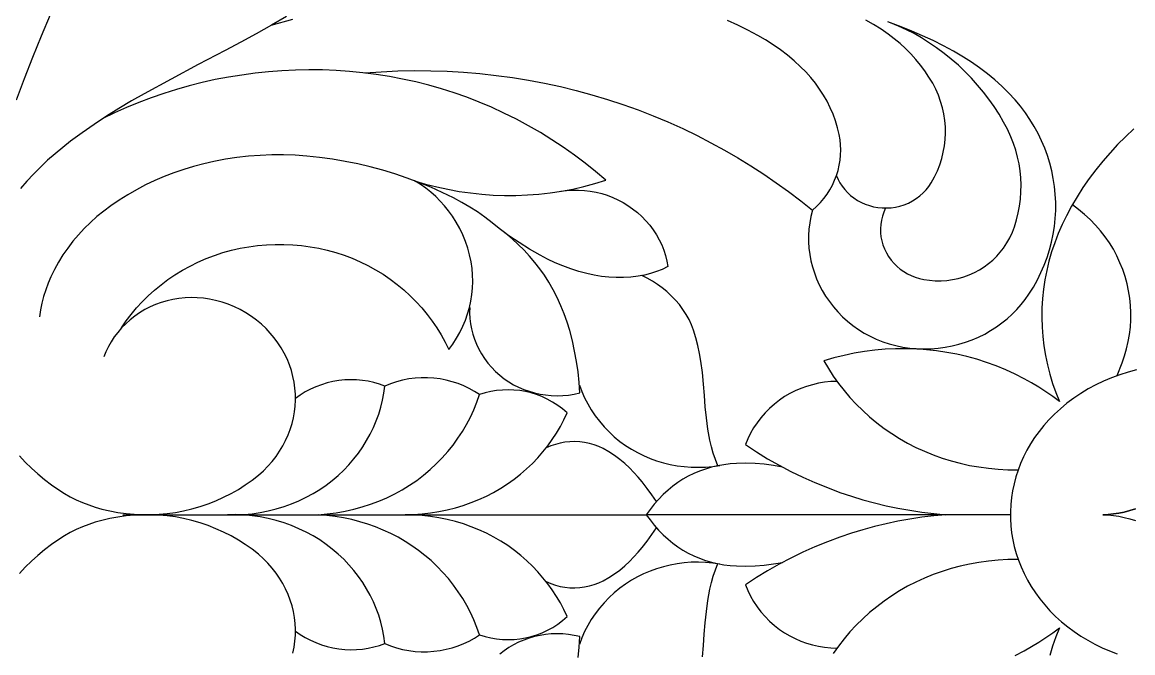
# Model space of a CAD drawing. Header units: millimetres. Extents: x 5940 to 9066, y 1327 to 3250.
# Drawn here: x 7617.4 to 7817.3, y 2305.2 to 2418.8 of the extents above; entities that cross this region are included whole.
import ezdxf

# ---------------------------------------------------------------- set-up
doc = ezdxf.new("R2010")
doc.units = ezdxf.units.MM
doc.layers.add('Default Layer', color=7, linetype='Continuous', lineweight=30)

msp = doc.modelspace()

# ---------------------------------------------------------------- linework, layer by layer
at = {"layer": 'Default Layer', "color": 18, "lineweight": 30, "true_color": 0x000000}
for p in [(7635.56, 2330.1), (7795.29, 2330.1)]:
    msp.add_line(p, (7729.74, 2330.1), dxfattribs=at)
for points in [[(7622.48, 2420.11), (7620.84, 2416.29), (7619.28, 2412.45), (7617.79, 2408.59), (7616.36, 2404.71)], [(7665.02, 2419.83), (7662.31, 2418.23), (7659.56, 2416.67), (7656.78, 2415.16), (7653.98, 2413.69), (7653.98, 2413.69), (7649.08, 2411.14), (7644.21, 2408.55), (7639.39, 2405.9), (7639.39, 2405.9), (7637.08, 2404.59), (7634.81, 2403.23), (7632.59, 2401.83), (7630.39, 2400.37), (7628.24, 2398.87), (7626.13, 2397.33), (7626.13, 2397.33), (7624.71, 2396.23), (7623.33, 2395.09), (7622, 2393.91), (7620.71, 2392.69), (7619.47, 2391.44), (7618.27, 2390.14), (7617.12, 2388.82)], [(7666.05, 2419.29), (7662.2, 2418.18)], [(7679.09, 2409.66), (7682.06, 2409.87), (7685.03, 2410), (7687.99, 2410.06), (7690.96, 2410.04), (7693.91, 2409.94), (7696.86, 2409.77), (7699.8, 2409.52), (7702.73, 2409.2), (7705.65, 2408.8), (7708.54, 2408.33), (7711.43, 2407.79), (7714.29, 2407.17), (7717.14, 2406.48), (7719.96, 2405.71), (7722.75, 2404.88), (7725.52, 2403.97), (7728.27, 2402.99), (7730.98, 2401.94), (7733.66, 2400.82), (7736.31, 2399.62), (7738.92, 2398.36), (7738.92, 2398.36), (7741.4, 2397.08), (7743.84, 2395.75), (7746.23, 2394.36), (7748.59, 2392.92), (7750.9, 2391.42), (7753.16, 2389.87), (7755.38, 2388.27), (7757.55, 2386.61), (7759.68, 2384.91), (7759.68, 2384.91), (7759.39, 2383.77), (7759.18, 2382.63), (7759.04, 2381.49), (7758.97, 2380.35), (7758.97, 2379.21), (7759.04, 2378.08), (7759.18, 2376.95), (7759.39, 2375.83), (7759.66, 2374.72), (7760.01, 2373.63), (7760.42, 2372.56), (7760.89, 2371.51), (7761.43, 2370.48), (7762.04, 2369.47), (7762.71, 2368.49), (7763.44, 2367.54), (7764.23, 2366.62), (7765.09, 2365.74), (7765.09, 2365.74), (7765.98, 2364.92), (7766.93, 2364.15), (7767.93, 2363.45), (7768.96, 2362.81), (7770.04, 2362.23), (7771.16, 2361.71), (7772.31, 2361.25), (7773.49, 2360.87), (7774.7, 2360.54), (7775.93, 2360.29), (7777.17, 2360.1), (7778.44, 2359.98), (7779.71, 2359.94), (7780.99, 2359.97), (7782.28, 2360.07), (7782.28, 2360.07), (7783.55, 2360.24), (7784.8, 2360.48), (7786.02, 2360.78), (7787.23, 2361.15), (7788.41, 2361.58), (7789.55, 2362.08), (7790.67, 2362.63), (7791.74, 2363.25), (7791.74, 2363.25), (7792.77, 2363.92), (7793.76, 2364.63), (7794.7, 2365.39), (7795.59, 2366.2), (7796.43, 2367.04), (7797.22, 2367.92), (7797.95, 2368.84), (7798.63, 2369.8), (7798.63, 2369.8), (7799.43, 2371.07), (7800.15, 2372.37), (7800.8, 2373.69), (7801.39, 2375.03), (7801.9, 2376.4), (7802.34, 2377.78), (7802.71, 2379.18), (7803, 2380.6), (7803.23, 2382.02), (7803.38, 2383.45), (7803.45, 2384.9), (7803.45, 2386.34), (7803.37, 2387.79), (7803.37, 2387.79), (7803.24, 2389.21), (7803.02, 2390.62), (7802.74, 2392.01), (7802.39, 2393.39), (7801.96, 2394.75), (7801.47, 2396.1), (7800.9, 2397.42), (7800.27, 2398.72), (7799.58, 2399.99), (7798.81, 2401.23), (7797.99, 2402.45), (7797.1, 2403.63), (7796.14, 2404.78), (7796.14, 2404.78), (7794.98, 2406.03), (7793.76, 2407.24), (7792.48, 2408.4), (7791.15, 2409.5), (7789.76, 2410.56), (7788.32, 2411.56), (7786.83, 2412.5), (7786.83, 2412.5), (7785.05, 2413.54), (7783.23, 2414.53), (7781.38, 2415.46), (7779.5, 2416.34), (7777.58, 2417.17), (7775.64, 2417.95), (7775.64, 2417.95), (7773.21, 2418.83)], [(7759.68, 2384.91), (7760.41, 2385.58), (7761.09, 2386.29), (7761.72, 2387.03), (7762.3, 2387.81), (7762.81, 2388.62), (7763.27, 2389.45), (7763.66, 2390.31), (7764, 2391.2), (7764, 2391.2), (7764.27, 2392.1), (7764.48, 2393.01), (7764.63, 2393.92), (7764.73, 2394.84), (7764.76, 2395.77), (7764.73, 2396.7), (7764.64, 2397.62), (7764.49, 2398.54), (7764.49, 2398.54), (7764.19, 2399.78), (7763.82, 2401), (7763.38, 2402.2), (7762.87, 2403.38), (7762.3, 2404.53), (7761.66, 2405.65), (7760.96, 2406.74), (7760.19, 2407.8), (7759.36, 2408.83), (7758.48, 2409.82), (7757.53, 2410.77), (7757.53, 2410.77), (7756.37, 2411.83), (7755.16, 2412.84), (7753.9, 2413.81), (7752.59, 2414.72), (7751.24, 2415.58), (7749.84, 2416.39), (7749.84, 2416.39), (7748.06, 2417.34), (7746.24, 2418.23), (7744.38, 2419.07)], [(7763.97, 2391.13), (7764.27, 2390.47), (7764.62, 2389.84), (7765.02, 2389.23), (7765.48, 2388.65), (7765.98, 2388.11), (7766.53, 2387.6), (7767.13, 2387.13), (7767.13, 2387.13), (7767.78, 2386.7), (7768.47, 2386.32), (7769.18, 2386.01), (7769.92, 2385.75), (7770.68, 2385.56), (7771.45, 2385.42), (7772.24, 2385.34), (7773.03, 2385.33), (7773.82, 2385.38), (7774.61, 2385.49), (7775.39, 2385.66), (7776.16, 2385.9), (7776.16, 2385.9), (7776.93, 2386.22), (7777.66, 2386.59), (7778.35, 2387.02), (7779, 2387.5), (7779.6, 2388.03), (7780.14, 2388.6), (7780.63, 2389.21), (7781.06, 2389.86), (7781.06, 2389.86), (7781.64, 2390.92), (7782.15, 2392), (7782.58, 2393.11), (7782.94, 2394.23), (7783.22, 2395.36), (7783.43, 2396.5), (7783.56, 2397.65), (7783.61, 2398.8), (7783.59, 2399.95), (7783.49, 2401.1), (7783.32, 2402.25), (7783.07, 2403.38), (7782.74, 2404.51), (7782.34, 2405.62), (7781.87, 2406.72), (7781.31, 2407.79), (7781.31, 2407.79), (7780.64, 2408.91), (7779.91, 2410.01), (7779.13, 2411.07), (7778.29, 2412.09), (7777.39, 2413.08), (7776.44, 2414.03), (7775.45, 2414.94), (7774.4, 2415.81), (7773.31, 2416.63), (7773.31, 2416.63), (7772.01, 2417.51), (7770.67, 2418.34), (7769.3, 2419.12)], [(7772.83, 2385.33), (7772.51, 2384.6), (7772.26, 2383.87), (7772.07, 2383.13), (7771.95, 2382.38), (7771.9, 2381.63), (7771.92, 2380.88), (7772, 2380.13), (7772.15, 2379.39), (7772.36, 2378.67), (7772.64, 2377.95), (7772.98, 2377.26), (7773.38, 2376.59), (7773.85, 2375.94), (7774.37, 2375.32), (7774.37, 2375.32), (7774.91, 2374.8), (7775.48, 2374.32), (7776.1, 2373.88), (7776.76, 2373.49), (7777.45, 2373.16), (7778.17, 2372.87), (7778.92, 2372.64), (7779.7, 2372.46), (7779.7, 2372.46), (7780.74, 2372.31), (7781.78, 2372.23), (7782.83, 2372.22), (7783.87, 2372.29), (7784.9, 2372.44), (7785.92, 2372.65), (7786.92, 2372.94), (7787.89, 2373.3), (7787.89, 2373.3), (7788.82, 2373.72), (7789.72, 2374.2), (7790.57, 2374.73), (7791.37, 2375.32), (7792.13, 2375.95), (7792.83, 2376.63), (7793.48, 2377.35), (7794.08, 2378.12), (7794.08, 2378.12), (7794.67, 2379.03), (7795.2, 2379.98), (7795.65, 2380.95), (7796.03, 2381.95), (7796.03, 2381.95), (7796.41, 2383.19), (7796.71, 2384.43), (7796.95, 2385.68), (7797.11, 2386.94), (7797.2, 2388.21), (7797.22, 2389.47), (7797.17, 2390.73), (7797.04, 2391.99), (7796.85, 2393.25), (7796.58, 2394.49), (7796.25, 2395.73), (7795.84, 2396.95), (7795.36, 2398.15), (7795.36, 2398.15), (7794.75, 2399.49), (7794.06, 2400.8), (7794.06, 2400.8), (7793.25, 2402.2), (7792.38, 2403.57), (7791.44, 2404.9), (7790.45, 2406.2), (7789.4, 2407.46), (7788.3, 2408.69), (7787.14, 2409.87), (7785.93, 2411.02), (7784.66, 2412.12), (7783.35, 2413.17), (7781.99, 2414.19), (7780.58, 2415.15), (7780.58, 2415.15), (7779.29, 2415.96), (7777.95, 2416.72), (7776.58, 2417.42), (7775.17, 2418.07), (7773.73, 2418.65)], [(7635.31, 2363.74), (7636.14, 2364.98), (7637.04, 2366.17), (7638, 2367.33), (7639.02, 2368.44), (7640.09, 2369.51), (7641.22, 2370.53), (7642.41, 2371.5), (7643.64, 2372.42), (7644.92, 2373.29), (7646.25, 2374.11), (7647.63, 2374.87), (7649.05, 2375.58), (7650.51, 2376.22), (7650.51, 2376.22), (7652.01, 2376.79), (7653.54, 2377.29), (7655.08, 2377.72), (7656.64, 2378.08), (7658.21, 2378.36), (7659.78, 2378.57), (7661.37, 2378.71), (7662.95, 2378.78), (7664.54, 2378.78), (7666.12, 2378.71), (7667.69, 2378.57), (7669.26, 2378.36), (7670.81, 2378.08), (7672.34, 2377.73), (7673.86, 2377.31), (7675.35, 2376.83), (7676.82, 2376.27), (7678.26, 2375.65), (7679.66, 2374.96), (7681.03, 2374.21), (7682.37, 2373.39), (7683.66, 2372.5), (7683.66, 2372.5), (7684.91, 2371.56), (7686.11, 2370.57), (7687.25, 2369.53), (7688.33, 2368.45), (7689.36, 2367.32), (7690.33, 2366.16), (7691.24, 2364.96), (7692.08, 2363.73), (7692.86, 2362.46), (7693.58, 2361.15), (7694.23, 2359.82), (7694.23, 2359.82), (7694.96, 2360.83), (7695.62, 2361.87), (7696.22, 2362.93), (7696.75, 2364.02), (7697.21, 2365.13), (7697.6, 2366.25), (7697.93, 2367.4), (7698.18, 2368.56), (7698.37, 2369.72), (7698.48, 2370.9), (7698.52, 2372.08), (7698.49, 2373.27), (7698.39, 2374.46), (7698.22, 2375.65), (7698.22, 2375.65), (7697.95, 2376.88), (7697.62, 2378.1), (7697.21, 2379.3), (7696.73, 2380.48), (7696.17, 2381.64), (7695.55, 2382.77), (7694.85, 2383.87), (7694.85, 2383.87), (7694.18, 2384.8), (7693.46, 2385.7), (7692.68, 2386.56), (7691.85, 2387.38), (7690.98, 2388.16), (7690.05, 2388.9), (7689.08, 2389.59), (7688.06, 2390.23), (7688.06, 2390.23), (7690.04, 2389.64), (7692.03, 2389.13), (7694.04, 2388.69), (7696.06, 2388.32), (7698.1, 2388.03), (7700.14, 2387.81), (7702.19, 2387.66), (7704.25, 2387.59), (7706.3, 2387.6), (7708.36, 2387.68), (7710.41, 2387.83), (7712.45, 2388.06), (7714.49, 2388.36), (7716.51, 2388.73), (7718.52, 2389.18), (7720.51, 2389.71), (7722.48, 2390.31), (7722.48, 2390.31), (7720.64, 2391.88), (7718.75, 2393.4), (7716.81, 2394.86), (7714.82, 2396.26), (7712.78, 2397.61), (7710.69, 2398.9), (7708.55, 2400.13), (7706.37, 2401.3), (7704.14, 2402.4), (7701.87, 2403.45), (7701.87, 2403.45), (7699.67, 2404.38), (7697.44, 2405.25), (7695.18, 2406.04), (7692.9, 2406.77), (7690.59, 2407.43), (7688.26, 2408.02), (7685.9, 2408.54), (7683.53, 2408.99), (7681.15, 2409.38), (7678.75, 2409.69), (7676.33, 2409.92), (7673.91, 2410.09), (7671.48, 2410.19), (7669.04, 2410.21), (7666.6, 2410.16), (7666.6, 2410.16), (7664.17, 2410.04), (7661.74, 2409.85), (7659.33, 2409.6), (7656.93, 2409.27), (7654.54, 2408.88), (7652.18, 2408.43), (7649.83, 2407.91), (7647.5, 2407.32), (7645.19, 2406.66), (7642.91, 2405.95), (7640.65, 2405.17), (7638.42, 2404.32), (7636.22, 2403.41), (7634.05, 2402.44), (7631.91, 2401.41)], [(7817.52, 2399.55), (7816.03, 2398.16), (7814.6, 2396.74), (7813.23, 2395.27), (7811.92, 2393.76), (7810.67, 2392.21), (7809.48, 2390.62), (7808.35, 2389), (7807.29, 2387.34), (7806.3, 2385.65), (7805.37, 2383.93), (7805.37, 2383.93), (7804.59, 2382.33), (7803.89, 2380.71), (7803.27, 2379.08), (7802.72, 2377.43), (7802.24, 2375.77), (7801.84, 2374.09), (7801.51, 2372.4), (7801.26, 2370.71), (7801.08, 2369.01), (7800.98, 2367.3), (7800.96, 2365.6), (7801.01, 2363.89), (7801.13, 2362.18), (7801.33, 2360.48), (7801.6, 2358.78), (7801.96, 2357.1), (7802.38, 2355.42), (7802.88, 2353.75), (7803.46, 2352.1), (7804.12, 2350.46), (7804.12, 2350.46), (7802.91, 2351.36), (7801.68, 2352.23), (7800.41, 2353.05), (7799.11, 2353.84), (7797.78, 2354.59), (7797.78, 2354.59), (7796.13, 2355.43), (7794.46, 2356.2), (7792.75, 2356.9), (7791.01, 2357.53), (7789.25, 2358.09), (7787.47, 2358.57), (7785.67, 2358.99), (7783.85, 2359.33), (7782.02, 2359.61), (7780.17, 2359.81), (7778.32, 2359.94), (7776.46, 2359.99), (7774.6, 2359.98), (7772.74, 2359.89), (7770.88, 2359.72), (7769.03, 2359.49), (7767.19, 2359.17), (7765.36, 2358.79), (7763.54, 2358.33), (7761.74, 2357.8), (7761.74, 2357.8), (7762.55, 2356.41), (7763.42, 2355.05), (7764.36, 2353.73), (7765.35, 2352.45), (7766.41, 2351.2), (7767.53, 2350), (7768.71, 2348.84), (7769.94, 2347.72), (7771.23, 2346.65), (7771.23, 2346.65), (7772.56, 2345.64), (7773.93, 2344.7), (7775.34, 2343.81), (7776.8, 2342.98), (7778.3, 2342.22), (7779.83, 2341.52), (7781.39, 2340.88), (7782.99, 2340.31), (7784.62, 2339.8), (7786.27, 2339.36), (7787.94, 2338.99), (7789.63, 2338.69), (7791.35, 2338.45), (7793.07, 2338.28), (7794.81, 2338.19), (7796.56, 2338.17)], [(7714.35, 2388.33), (7715.42, 2388.46), (7716.49, 2388.53), (7717.56, 2388.53), (7718.62, 2388.47), (7719.67, 2388.35), (7720.71, 2388.16), (7721.73, 2387.91), (7722.73, 2387.61), (7723.71, 2387.24), (7724.66, 2386.82), (7725.57, 2386.33), (7726.46, 2385.79), (7727.3, 2385.2), (7727.3, 2385.2), (7728.15, 2384.51), (7728.95, 2383.79), (7729.69, 2383.02), (7730.38, 2382.21), (7731.01, 2381.38), (7731.58, 2380.51), (7732.08, 2379.61), (7732.53, 2378.68), (7732.91, 2377.73), (7733.22, 2376.76), (7733.46, 2375.77), (7733.64, 2374.77), (7733.64, 2374.77), (7732.63, 2374.28), (7731.59, 2373.87), (7730.51, 2373.52), (7729.41, 2373.25), (7728.29, 2373.04), (7728.29, 2373.04), (7726.97, 2372.89), (7725.64, 2372.81), (7724.32, 2372.8), (7722.99, 2372.86), (7721.67, 2373.01), (7720.37, 2373.22), (7719.08, 2373.51), (7719.08, 2373.51), (7717.6, 2373.91), (7716.16, 2374.37), (7714.74, 2374.9), (7713.35, 2375.48), (7711.99, 2376.12), (7710.67, 2376.82), (7710.67, 2376.82), (7708.74, 2377.93), (7706.86, 2379.11), (7705.03, 2380.34), (7703.26, 2381.63), (7703.26, 2381.63), (7702.01, 2382.68), (7700.71, 2383.67), (7699.37, 2384.61), (7697.98, 2385.5), (7696.55, 2386.34), (7695.08, 2387.13), (7695.08, 2387.13), (7693.04, 2388.12), (7690.95, 2389.06), (7688.84, 2389.92), (7686.69, 2390.72), (7684.51, 2391.46), (7682.31, 2392.12), (7680.08, 2392.72), (7677.83, 2393.25), (7675.56, 2393.71), (7673.27, 2394.09), (7670.96, 2394.41), (7668.64, 2394.66), (7668.64, 2394.66), (7666.54, 2394.81), (7664.44, 2394.89), (7662.34, 2394.88), (7660.24, 2394.8), (7658.15, 2394.64), (7656.07, 2394.41), (7654, 2394.1), (7651.94, 2393.71), (7651.94, 2393.71), (7650.1, 2393.29), (7648.28, 2392.81), (7646.49, 2392.27), (7644.73, 2391.66), (7643, 2390.99), (7641.3, 2390.26), (7639.64, 2389.47), (7638.01, 2388.62), (7636.42, 2387.71), (7634.87, 2386.74), (7633.36, 2385.72), (7633.36, 2385.72), (7632.09, 2384.78), (7630.86, 2383.78), (7629.7, 2382.73), (7628.59, 2381.64), (7627.54, 2380.51), (7626.55, 2379.34), (7625.62, 2378.12), (7624.76, 2376.87), (7623.97, 2375.59), (7623.24, 2374.27), (7622.58, 2372.91), (7622.58, 2372.91), (7622.09, 2371.76), (7621.65, 2370.58), (7621.28, 2369.4), (7620.97, 2368.19), (7620.72, 2366.98), (7620.53, 2365.75)], [(7814.53, 2355.15), (7815.4, 2357.42), (7815.4, 2357.42), (7815.84, 2358.69), (7816.22, 2359.97), (7816.52, 2361.26), (7816.74, 2362.56), (7816.9, 2363.87), (7816.98, 2365.18), (7816.99, 2366.49), (7816.92, 2367.79), (7816.79, 2369.1), (7816.58, 2370.4), (7816.3, 2371.69), (7815.94, 2372.97), (7815.52, 2374.23), (7815.02, 2375.48), (7814.45, 2376.71), (7814.45, 2376.71), (7813.83, 2377.89), (7813.13, 2379.04), (7812.36, 2380.15), (7811.53, 2381.22), (7810.63, 2382.25), (7809.67, 2383.24), (7808.66, 2384.18), (7807.58, 2385.07), (7806.45, 2385.92)], [(7697.99, 2367.4), (7697.96, 2366.42), (7698, 2365.45), (7698.1, 2364.49), (7698.27, 2363.54), (7698.51, 2362.6), (7698.81, 2361.68), (7699.18, 2360.78), (7699.61, 2359.9), (7700.09, 2359.04), (7700.64, 2358.21), (7701.25, 2357.41), (7701.91, 2356.64), (7702.63, 2355.9), (7703.4, 2355.2), (7703.4, 2355.2), (7704.19, 2354.58), (7705.02, 2354.01), (7705.88, 2353.5), (7706.78, 2353.05), (7707.71, 2352.65), (7708.66, 2352.32), (7709.64, 2352.04), (7710.63, 2351.82), (7711.64, 2351.66), (7712.66, 2351.57), (7713.69, 2351.53), (7714.73, 2351.56), (7715.76, 2351.65), (7716.79, 2351.81), (7717.82, 2352.04), (7717.82, 2352.04), (7717.68, 2353.93), (7717.47, 2355.81), (7717.2, 2357.69), (7716.86, 2359.56), (7716.45, 2361.42), (7715.97, 2363.27), (7715.97, 2363.27), (7715.52, 2364.78), (7714.99, 2366.27), (7714.4, 2367.73), (7713.73, 2369.18), (7713, 2370.6), (7712.19, 2371.99), (7712.19, 2371.99), (7711.42, 2373.21), (7710.59, 2374.39), (7709.7, 2375.54), (7708.75, 2376.66), (7707.75, 2377.73), (7706.7, 2378.77), (7705.6, 2379.77), (7704.45, 2380.72), (7703.26, 2381.63)], [(7742.63, 2338.9), (7742.19, 2340.03), (7741.8, 2341.17), (7741.48, 2342.33), (7741.22, 2343.5), (7741.22, 2343.5), (7740.86, 2345.51), (7740.57, 2347.52), (7740.35, 2349.55), (7740.21, 2351.57), (7740.21, 2351.57), (7740.06, 2353.63), (7739.86, 2355.68), (7739.59, 2357.73), (7739.59, 2357.73), (7739.35, 2359.14), (7739.05, 2360.54), (7738.69, 2361.92), (7738.26, 2363.3), (7738.26, 2363.3), (7737.89, 2364.28), (7737.45, 2365.24), (7736.94, 2366.17), (7736.36, 2367.06), (7735.72, 2367.92), (7735.02, 2368.75), (7734.25, 2369.53), (7733.43, 2370.28), (7733.43, 2370.28), (7732.61, 2370.94), (7731.75, 2371.56), (7730.86, 2372.13), (7729.93, 2372.67), (7728.97, 2373.17)], [(7616.94, 2340.7), (7617.98, 2339.57), (7619.08, 2338.48), (7620.23, 2337.43), (7621.44, 2336.42), (7622.7, 2335.47), (7624.01, 2334.56), (7624.01, 2334.56), (7625.02, 2333.92), (7626.06, 2333.33), (7627.14, 2332.78), (7628.25, 2332.29), (7629.39, 2331.85), (7630.55, 2331.46), (7631.73, 2331.12), (7631.73, 2331.12), (7633.18, 2330.79), (7634.64, 2330.52), (7636.11, 2330.31), (7637.59, 2330.18), (7639.08, 2330.11), (7640.56, 2330.11), (7642.05, 2330.18), (7643.53, 2330.31), (7645, 2330.51), (7646.47, 2330.78), (7646.47, 2330.78), (7647.97, 2331.14), (7649.45, 2331.57), (7650.89, 2332.06), (7652.3, 2332.61), (7653.68, 2333.23), (7655.02, 2333.91), (7656.33, 2334.65), (7657.58, 2335.45), (7658.8, 2336.3), (7659.96, 2337.22), (7659.96, 2337.22), (7660.84, 2338.01), (7661.66, 2338.85), (7662.42, 2339.71), (7663.12, 2340.61), (7663.76, 2341.53), (7664.33, 2342.49), (7664.84, 2343.46), (7665.29, 2344.46), (7665.67, 2345.47), (7665.99, 2346.5), (7666.25, 2347.54), (7666.43, 2348.6), (7666.56, 2349.66), (7666.61, 2350.73), (7666.6, 2351.8), (7666.52, 2352.87), (7666.38, 2353.94), (7666.16, 2355), (7665.88, 2356.06), (7665.52, 2357.11), (7665.1, 2358.15), (7664.6, 2359.17), (7664.6, 2359.17), (7664.06, 2360.13), (7663.46, 2361.05), (7662.8, 2361.94), (7662.08, 2362.8), (7661.31, 2363.61), (7660.48, 2364.39), (7659.6, 2365.13), (7659.6, 2365.13), (7658.67, 2365.81), (7657.7, 2366.44), (7656.68, 2367.02), (7655.62, 2367.53), (7654.52, 2367.98), (7653.39, 2368.36), (7652.23, 2368.69), (7652.23, 2368.69), (7651.14, 2368.92), (7650.04, 2369.08), (7648.93, 2369.17), (7647.83, 2369.19), (7646.73, 2369.15), (7645.64, 2369.04), (7644.56, 2368.86), (7643.49, 2368.62), (7642.45, 2368.32), (7641.43, 2367.95), (7640.44, 2367.52), (7639.48, 2367.02), (7638.56, 2366.47), (7637.68, 2365.85), (7637.68, 2365.85), (7636.84, 2365.18), (7636.05, 2364.47), (7635.31, 2363.72), (7634.63, 2362.93), (7634, 2362.11), (7633.44, 2361.25), (7632.93, 2360.37), (7632.48, 2359.45), (7632.1, 2358.51)], [(7818.02, 2356.19), (7816.49, 2355.78), (7814.99, 2355.31), (7813.52, 2354.77), (7812.08, 2354.16), (7810.68, 2353.49), (7809.31, 2352.75), (7807.99, 2351.95), (7806.71, 2351.09), (7805.48, 2350.17), (7804.29, 2349.18), (7804.29, 2349.18), (7803.23, 2348.21), (7802.24, 2347.2), (7801.31, 2346.15), (7800.45, 2345.08), (7799.66, 2343.98), (7798.93, 2342.85), (7798.26, 2341.7), (7797.67, 2340.52), (7797.14, 2339.33), (7796.68, 2338.12), (7796.28, 2336.9), (7795.95, 2335.66), (7795.69, 2334.42), (7795.49, 2333.17), (7795.36, 2331.91), (7795.3, 2330.64), (7795.3, 2329.38), (7795.38, 2328.12), (7795.51, 2326.86), (7795.72, 2325.6), (7795.99, 2324.36), (7796.33, 2323.12), (7796.74, 2321.9), (7797.22, 2320.69), (7797.76, 2319.49), (7798.37, 2318.32), (7799.04, 2317.17), (7799.79, 2316.04), (7800.6, 2314.93), (7801.48, 2313.86), (7802.42, 2312.81), (7803.44, 2311.8), (7803.44, 2311.8), (7804.5, 2310.83), (7805.62, 2309.92), (7806.78, 2309.06), (7807.98, 2308.25), (7809.22, 2307.5), (7810.49, 2306.8), (7811.81, 2306.16), (7813.16, 2305.57), (7814.53, 2305.05)], [(7666.61, 2309.16), (7667.46, 2308.55), (7668.36, 2308), (7669.29, 2307.5), (7670.26, 2307.07), (7671.27, 2306.69), (7672.3, 2306.38), (7673.35, 2306.13), (7674.43, 2305.94), (7674.43, 2305.94), (7675.48, 2305.84), (7676.54, 2305.8), (7677.6, 2305.83), (7678.65, 2305.92), (7679.69, 2306.08), (7680.71, 2306.3), (7681.72, 2306.58), (7682.71, 2306.93), (7682.71, 2306.93), (7682.53, 2308.22), (7682.28, 2309.49), (7681.97, 2310.74), (7681.59, 2311.99), (7681.14, 2313.21), (7680.63, 2314.41), (7680.05, 2315.59), (7679.41, 2316.75), (7678.71, 2317.88), (7677.95, 2318.98), (7677.13, 2320.05), (7677.13, 2320.05), (7676.24, 2321.09), (7675.3, 2322.08), (7674.29, 2323.02), (7673.24, 2323.92), (7672.13, 2324.76), (7670.98, 2325.55), (7669.78, 2326.28), (7668.53, 2326.96), (7667.24, 2327.57), (7665.92, 2328.13), (7664.56, 2328.63), (7664.56, 2328.63), (7663.15, 2329.06), (7661.72, 2329.42), (7660.27, 2329.71), (7658.8, 2329.92), (7657.33, 2330.05), (7655.84, 2330.11), (7654.35, 2330.1), (7654.35, 2330.1), (7655.84, 2330.08), (7657.33, 2330.14), (7658.8, 2330.28), (7660.27, 2330.49), (7661.72, 2330.77), (7663.15, 2331.13), (7664.56, 2331.57), (7664.56, 2331.57), (7665.92, 2332.06), (7667.24, 2332.62), (7668.53, 2333.24), (7669.78, 2333.92), (7670.98, 2334.65), (7672.13, 2335.44), (7673.24, 2336.28), (7674.29, 2337.17), (7675.3, 2338.11), (7676.24, 2339.11), (7677.13, 2340.14), (7677.13, 2340.14), (7677.95, 2341.21), (7678.71, 2342.32), (7679.41, 2343.45), (7680.05, 2344.6), (7680.63, 2345.78), (7681.14, 2346.99), (7681.59, 2348.21), (7681.97, 2349.45), (7682.28, 2350.71), (7682.53, 2351.98), (7682.71, 2353.27), (7682.71, 2353.27), (7681.72, 2353.61), (7680.71, 2353.9), (7679.69, 2354.12), (7678.65, 2354.27), (7677.6, 2354.37), (7676.54, 2354.39), (7675.48, 2354.36), (7674.43, 2354.25), (7674.43, 2354.25), (7673.35, 2354.07), (7672.3, 2353.82), (7671.27, 2353.51), (7670.26, 2353.13), (7669.29, 2352.7), (7668.36, 2352.2), (7667.46, 2351.65), (7666.61, 2351.04)], [(7682.71, 2306.93), (7683.74, 2306.51), (7684.81, 2306.15), (7685.9, 2305.86), (7687.01, 2305.65), (7688.13, 2305.5), (7689.26, 2305.43), (7690.4, 2305.43), (7691.54, 2305.51), (7691.54, 2305.51), (7692.65, 2305.66), (7693.75, 2305.87), (7694.82, 2306.15), (7695.87, 2306.5), (7696.89, 2306.9), (7697.88, 2307.36), (7698.83, 2307.88), (7699.75, 2308.46), (7699.75, 2308.46), (7699.27, 2309.82), (7698.74, 2311.16), (7698.13, 2312.47), (7697.46, 2313.76), (7696.72, 2315.01), (7695.92, 2316.24), (7695.06, 2317.43), (7694.13, 2318.59), (7693.15, 2319.71), (7692.11, 2320.79), (7691.01, 2321.83), (7691.01, 2321.83), (7689.91, 2322.78), (7688.76, 2323.67), (7687.57, 2324.52), (7686.34, 2325.3), (7685.07, 2326.04), (7683.76, 2326.71), (7682.42, 2327.33), (7681.04, 2327.89), (7679.64, 2328.39), (7678.2, 2328.83), (7676.75, 2329.21), (7675.27, 2329.53), (7673.77, 2329.78), (7672.25, 2329.97), (7670.72, 2330.1), (7670.72, 2330.1), (7672.34, 2330.23), (7673.95, 2330.44), (7675.53, 2330.72), (7677.1, 2331.07), (7678.63, 2331.49), (7680.14, 2331.98), (7681.62, 2332.53), (7683.06, 2333.16), (7684.47, 2333.84), (7685.83, 2334.59), (7687.15, 2335.41), (7688.43, 2336.28), (7689.66, 2337.22), (7690.83, 2338.21), (7690.83, 2338.21), (7691.96, 2339.26), (7693.02, 2340.35), (7694.03, 2341.48), (7694.97, 2342.65), (7695.85, 2343.86), (7696.67, 2345.1), (7697.42, 2346.37), (7698.1, 2347.67), (7698.72, 2349), (7699.27, 2350.35), (7699.75, 2351.73), (7699.75, 2351.73), (7698.83, 2352.31), (7697.88, 2352.83), (7696.89, 2353.3), (7695.87, 2353.7), (7694.82, 2354.04), (7693.75, 2354.32), (7692.65, 2354.54), (7691.54, 2354.69), (7691.54, 2354.69), (7690.4, 2354.76), (7689.26, 2354.77), (7688.13, 2354.69), (7687.01, 2354.55), (7685.9, 2354.33), (7684.81, 2354.05), (7683.74, 2353.69), (7682.71, 2353.27)], [(7717.72, 2353.45), (7718.15, 2352.29), (7718.64, 2351.15), (7719.21, 2350.04), (7719.85, 2348.97), (7720.55, 2347.92), (7721.32, 2346.92), (7722.15, 2345.95), (7723.05, 2345.03), (7724, 2344.15), (7725.01, 2343.31), (7725.01, 2343.31), (7726.02, 2342.58), (7727.07, 2341.9), (7728.16, 2341.29), (7729.28, 2340.74), (7730.43, 2340.25), (7731.62, 2339.82), (7732.83, 2339.46), (7734.06, 2339.16), (7735.31, 2338.93), (7736.58, 2338.77), (7737.85, 2338.67), (7739.14, 2338.64), (7740.43, 2338.68), (7741.72, 2338.79), (7743.01, 2338.97)], [(7764.07, 2354.11), (7762.95, 2354.06), (7761.83, 2353.94), (7760.73, 2353.76), (7759.65, 2353.51), (7758.59, 2353.2), (7757.56, 2352.83), (7756.56, 2352.4), (7755.59, 2351.91), (7754.65, 2351.36), (7753.76, 2350.75), (7753.76, 2350.75), (7752.83, 2350.03), (7751.95, 2349.25), (7751.14, 2348.43), (7750.38, 2347.57), (7749.69, 2346.67), (7749.07, 2345.73), (7748.51, 2344.76), (7748.02, 2343.76), (7747.61, 2342.72), (7747.61, 2342.72), (7749.58, 2341.42), (7751.6, 2340.19), (7753.67, 2339.01), (7755.78, 2337.9), (7757.93, 2336.86), (7760.12, 2335.88), (7762.35, 2334.97), (7764.62, 2334.12), (7764.62, 2334.12), (7766.67, 2333.43), (7768.74, 2332.8), (7770.82, 2332.23), (7772.93, 2331.72), (7775.06, 2331.27), (7777.2, 2330.89), (7779.35, 2330.56), (7781.52, 2330.3), (7783.7, 2330.1), (7783.7, 2330.1), (7781.52, 2329.9), (7779.35, 2329.63), (7777.2, 2329.31), (7775.06, 2328.92), (7772.93, 2328.47), (7770.82, 2327.96), (7768.74, 2327.39), (7766.67, 2326.76), (7764.62, 2326.07), (7764.62, 2326.07), (7762.35, 2325.23), (7760.12, 2324.32), (7757.93, 2323.34), (7755.78, 2322.29), (7753.67, 2321.18), (7751.6, 2320.01), (7749.58, 2318.77), (7747.61, 2317.47), (7747.61, 2317.47), (7748.02, 2316.44), (7748.51, 2315.44), (7749.07, 2314.46), (7749.69, 2313.53), (7750.38, 2312.62), (7751.14, 2311.76), (7751.95, 2310.94), (7752.83, 2310.17), (7753.76, 2309.45), (7753.76, 2309.45), (7754.65, 2308.84), (7755.59, 2308.29), (7756.56, 2307.8), (7757.56, 2307.36), (7758.59, 2306.99), (7759.65, 2306.68), (7760.73, 2306.44), (7761.83, 2306.25), (7762.95, 2306.14), (7764.07, 2306.09)], [(7699.75, 2308.46), (7700.75, 2308.15), (7701.78, 2307.92), (7702.82, 2307.75), (7703.86, 2307.65), (7704.91, 2307.62), (7705.95, 2307.65), (7706.99, 2307.76), (7708.02, 2307.93), (7709.04, 2308.17), (7710.03, 2308.47), (7711, 2308.85), (7711.95, 2309.29), (7711.95, 2309.29), (7712.91, 2309.82), (7713.83, 2310.41), (7714.7, 2311.06), (7715.52, 2311.77), (7715.52, 2311.77), (7714.94, 2313.01), (7714.3, 2314.22), (7713.6, 2315.4), (7712.84, 2316.55), (7712.03, 2317.67), (7711.16, 2318.76), (7710.24, 2319.82), (7709.26, 2320.84), (7708.23, 2321.82), (7707.15, 2322.76), (7707.15, 2322.76), (7706.01, 2323.67), (7704.81, 2324.53), (7703.57, 2325.32), (7702.3, 2326.06), (7700.98, 2326.75), (7699.63, 2327.37), (7698.25, 2327.93), (7696.83, 2328.43), (7695.39, 2328.86), (7693.93, 2329.23), (7692.44, 2329.54), (7690.94, 2329.78), (7689.42, 2329.95), (7687.88, 2330.06), (7686.34, 2330.1), (7686.34, 2330.1), (7687.88, 2330.14), (7689.42, 2330.24), (7690.93, 2330.42), (7692.44, 2330.66), (7693.92, 2330.96), (7695.39, 2331.33), (7696.82, 2331.77), (7698.24, 2332.27), (7699.62, 2332.82), (7700.97, 2333.44), (7702.28, 2334.12), (7703.56, 2334.86), (7704.8, 2335.66), (7705.99, 2336.51), (7707.14, 2337.42), (7707.14, 2337.42), (7708.22, 2338.37), (7709.25, 2339.35), (7710.23, 2340.37), (7711.15, 2341.42), (7712.02, 2342.51), (7712.84, 2343.64), (7713.6, 2344.79), (7714.3, 2345.98), (7714.94, 2347.19), (7715.52, 2348.43), (7715.52, 2348.43), (7714.7, 2349.14), (7713.82, 2349.79), (7712.9, 2350.39), (7711.92, 2350.92), (7711.92, 2350.92), (7710.98, 2351.36), (7710.01, 2351.73), (7709.02, 2352.03), (7708, 2352.27), (7706.98, 2352.44), (7705.94, 2352.55), (7704.9, 2352.58), (7703.85, 2352.55), (7702.81, 2352.45), (7701.77, 2352.28), (7700.75, 2352.04), (7699.75, 2351.73)], [(7731.58, 2332.45), (7730.76, 2333.66), (7729.9, 2334.84), (7729, 2336.01), (7729, 2336.01), (7728.28, 2336.87), (7727.52, 2337.71), (7726.73, 2338.52), (7725.9, 2339.3), (7725.9, 2339.3), (7725, 2340.06), (7724.05, 2340.76), (7723.04, 2341.41), (7721.99, 2342), (7721.99, 2342), (7721.19, 2342.38), (7720.36, 2342.69), (7719.51, 2342.93), (7718.65, 2343.11), (7717.77, 2343.22), (7716.89, 2343.26), (7716, 2343.24), (7715.12, 2343.15), (7714.25, 2343), (7713.39, 2342.77), (7712.56, 2342.48), (7711.74, 2342.13)], [(7754.27, 2338.68), (7752.64, 2338.97), (7751, 2339.18), (7749.35, 2339.31), (7747.69, 2339.36), (7746.02, 2339.33), (7746.02, 2339.33), (7744.87, 2339.25), (7743.72, 2339.11), (7742.59, 2338.91), (7741.48, 2338.64), (7740.4, 2338.32), (7739.34, 2337.94), (7738.3, 2337.51), (7737.3, 2337.02), (7736.34, 2336.47), (7735.41, 2335.88), (7734.52, 2335.23), (7733.67, 2334.52), (7733.67, 2334.52), (7732.79, 2333.71), (7731.95, 2332.86), (7731.17, 2331.97), (7730.43, 2331.05), (7729.74, 2330.1), (7729.74, 2330.1), (7730.43, 2329.15), (7731.17, 2328.23), (7731.95, 2327.34), (7732.79, 2326.49), (7733.67, 2325.67), (7733.67, 2325.67), (7734.52, 2324.97), (7735.41, 2324.32), (7736.34, 2323.72), (7737.3, 2323.18), (7738.3, 2322.69), (7739.34, 2322.25), (7740.4, 2321.87), (7741.48, 2321.55), (7742.59, 2321.29), (7743.72, 2321.09), (7744.87, 2320.95), (7746.02, 2320.87), (7746.02, 2320.87), (7747.69, 2320.84), (7749.35, 2320.89), (7751, 2321.02), (7752.64, 2321.23), (7754.27, 2321.51)], [(7666.16, 2305.19), (7666.38, 2306.26), (7666.52, 2307.33), (7666.6, 2308.4), (7666.61, 2309.47), (7666.56, 2310.54), (7666.43, 2311.6), (7666.25, 2312.65), (7665.99, 2313.7), (7665.67, 2314.73), (7665.29, 2315.74), (7664.84, 2316.74), (7664.33, 2317.71), (7663.76, 2318.66), (7663.12, 2319.59), (7662.42, 2320.48), (7661.66, 2321.35), (7660.84, 2322.18), (7659.96, 2322.98), (7659.96, 2322.98), (7658.8, 2323.89), (7657.58, 2324.75), (7656.33, 2325.54), (7655.02, 2326.28), (7653.68, 2326.96), (7652.3, 2327.58), (7650.89, 2328.14), (7649.45, 2328.63), (7647.97, 2329.06), (7646.47, 2329.42), (7646.47, 2329.42), (7645, 2329.69), (7643.53, 2329.89), (7642.05, 2330.02), (7640.56, 2330.09), (7639.08, 2330.09), (7637.59, 2330.02), (7636.11, 2329.88), (7634.64, 2329.68), (7633.18, 2329.41), (7631.73, 2329.07), (7631.73, 2329.07), (7630.55, 2328.74), (7629.39, 2328.35), (7628.25, 2327.91), (7627.14, 2327.41), (7626.06, 2326.87), (7625.01, 2326.28), (7624, 2325.64), (7624, 2325.64), (7622.7, 2324.73), (7621.44, 2323.77), (7620.23, 2322.77), (7619.08, 2321.72), (7617.98, 2320.63), (7616.93, 2319.5)], [(7811.91, 2330.1), (7812.89, 2330.05), (7813.87, 2329.95), (7814.84, 2329.81), (7815.8, 2329.62), (7815.8, 2329.62), (7816.81, 2329.36), (7817.8, 2329.04)], [(7711.74, 2318.07), (7712.56, 2317.71), (7713.39, 2317.42), (7714.25, 2317.2), (7715.12, 2317.04), (7716, 2316.96), (7716.89, 2316.93), (7717.77, 2316.98), (7718.65, 2317.09), (7719.51, 2317.27), (7720.36, 2317.51), (7721.19, 2317.82), (7721.99, 2318.2), (7721.99, 2318.2), (7723.04, 2318.78), (7724.05, 2319.43), (7725, 2320.14), (7725.9, 2320.9), (7725.9, 2320.9), (7726.73, 2321.68), (7727.52, 2322.49), (7728.28, 2323.33), (7729, 2324.19), (7729, 2324.19), (7729.9, 2325.35), (7730.76, 2326.54), (7731.58, 2327.75)], [(7743.01, 2321.22), (7741.72, 2321.4), (7740.43, 2321.51), (7739.14, 2321.56), (7737.85, 2321.53), (7736.58, 2321.43), (7735.31, 2321.27), (7734.06, 2321.03), (7732.83, 2320.74), (7731.62, 2320.38), (7730.43, 2319.95), (7729.28, 2319.46), (7728.16, 2318.91), (7727.07, 2318.29), (7726.02, 2317.62), (7725.01, 2316.88), (7725.01, 2316.88), (7724, 2316.05), (7723.05, 2315.17), (7722.15, 2314.24), (7721.32, 2313.28), (7720.55, 2312.27), (7719.85, 2311.23), (7719.21, 2310.15), (7718.64, 2309.05), (7718.15, 2307.91), (7717.72, 2306.74)], [(7739.86, 2304.5), (7740.06, 2306.54), (7740.2, 2308.59), (7740.2, 2308.59), (7740.35, 2310.62), (7740.57, 2312.66), (7740.86, 2314.68), (7741.22, 2316.69), (7741.22, 2316.69), (7741.48, 2317.87), (7741.8, 2319.02), (7742.19, 2320.17), (7742.63, 2321.29)], [(7796.56, 2322.03), (7794.81, 2322.01), (7793.07, 2321.91), (7791.35, 2321.75), (7789.63, 2321.51), (7787.94, 2321.21), (7786.27, 2320.83), (7784.62, 2320.39), (7782.99, 2319.89), (7781.39, 2319.32), (7779.83, 2318.68), (7778.3, 2317.98), (7776.8, 2317.21), (7775.34, 2316.39), (7773.93, 2315.5), (7772.56, 2314.55), (7771.23, 2313.54), (7771.23, 2313.54), (7769.94, 2312.47), (7768.71, 2311.36), (7767.53, 2310.19), (7766.41, 2308.99), (7765.35, 2307.75), (7764.36, 2306.46), (7763.42, 2305.14)], [(7796.13, 2304.77), (7797.78, 2305.61), (7797.78, 2305.61), (7799.11, 2306.36), (7800.41, 2307.14), (7801.68, 2307.97), (7802.91, 2308.84), (7804.12, 2309.74), (7804.12, 2309.74), (7803.46, 2308.1), (7802.88, 2306.45), (7802.38, 2304.78)], [(7717.47, 2304.38), (7717.68, 2306.27), (7717.82, 2308.16), (7717.82, 2308.16), (7716.79, 2308.38), (7715.76, 2308.54), (7714.73, 2308.64), (7713.69, 2308.66), (7712.66, 2308.63), (7711.64, 2308.53), (7710.63, 2308.38), (7709.64, 2308.16), (7708.66, 2307.88), (7707.71, 2307.54), (7706.78, 2307.15), (7705.88, 2306.69), (7705.02, 2306.18), (7704.19, 2305.62), (7703.4, 2304.99)]]:
    msp.add_lwpolyline(points, dxfattribs=at)
for points in [[(7811.91, 2330.1, 0), (7812.89, 2330.15, 0), (7813.87, 2330.24, 0), (7814.84, 2330.39, 0), (7815.8, 2330.57, 0), (7816.81, 2330.83, 0), (7817.8, 2331.16, 0)], [(7817.8, 2331.16, 0), (7816.81, 2330.83, 0), (7815.8, 2330.57, 0), (7814.84, 2330.39, 0), (7813.87, 2330.24, 0), (7812.89, 2330.15, 0), (7811.91, 2330.1, 0)]]:
    msp.add_polyline3d(points, dxfattribs=at)

doc.saveas('drawing.dxf')
